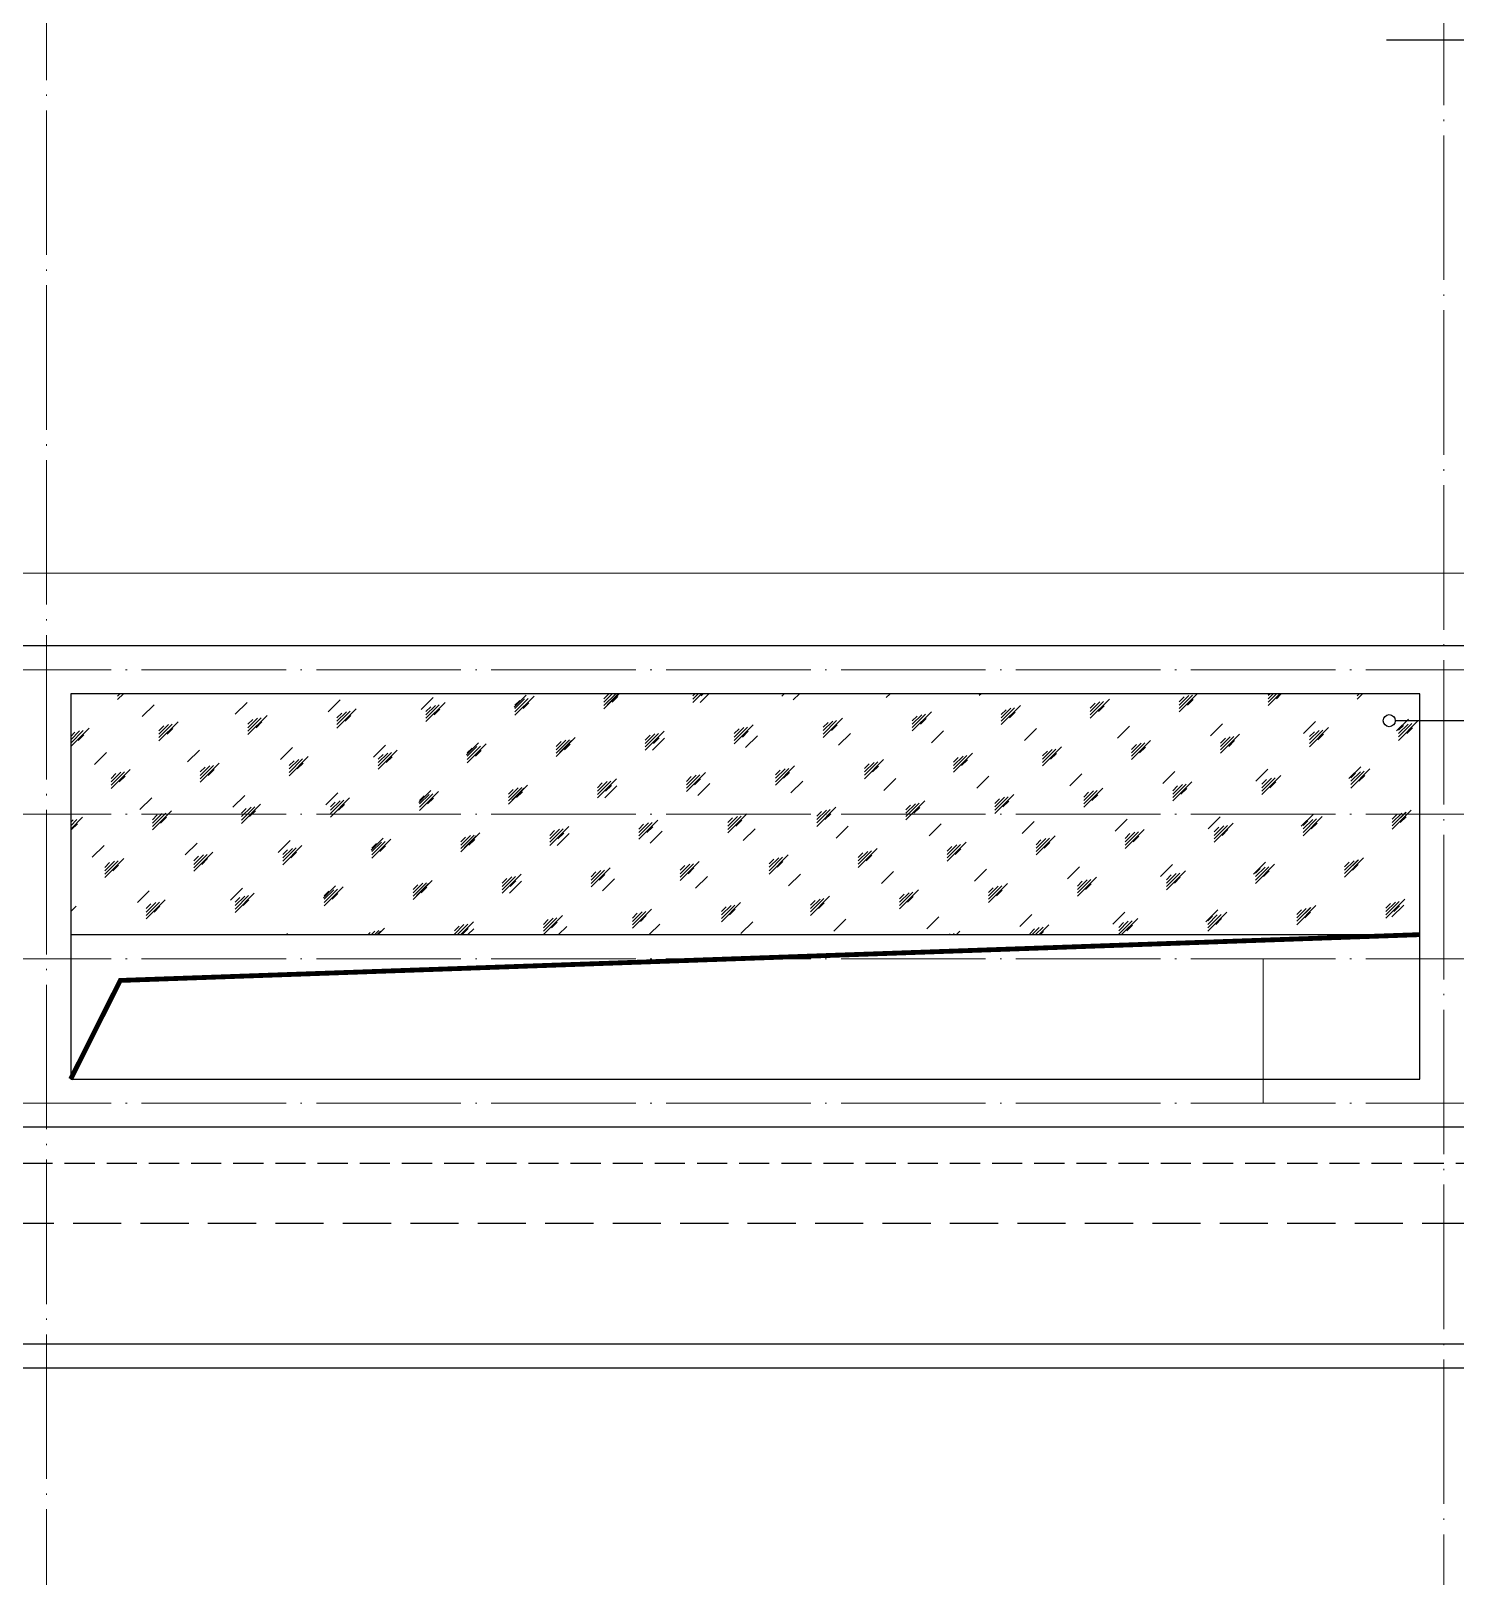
# Model space of a CAD drawing. Extents: x -518115 to 389031, y -231062 to 1628073.
# Drawn here: x 41752 to 47667, y 207407 to 213858 of the extents above; entities that cross this region are included whole.
import ezdxf

# ---------------------------------------------------------------- set-up
doc = ezdxf.new("R2010")
doc.units = 0
doc.header["$LTSCALE"] = 1000
doc.header["$MEASUREMENT"] = 0
for name, pattern in [('#P_--_20B1_001_t3$0$DASH', [0.35, 0.25, -0.1]), ('__DASH', [0.35, 0.25, -0.1]), ('DOTE', [2.42, 2, -0.2, 0.02, -0.2])]:
    doc.linetypes.add(name, pattern=pattern)
for name, color, linetype in [('DIM_ELEV', 3, 'Continuous'), ('ROOF', 183, 'Continuous'), ('VPIPE-凝结', 150, 'Continuous'), ('保温', 6, 'Continuous'), ('看线', 251, 'Continuous')]:
    doc.layers.add(name, color=color, linetype=linetype)
doc.layers.add('DOTE', color=19, linetype='DOTE', lineweight=9)
doc.layers.add('平面-排水沟', color=86, linetype='Continuous', lineweight=15)

# ---------------------------------------------------------------- blocks, each defined once
blk = doc.blocks.new('GDGDGDSDA')
at = {"layer": 'DOTE', "linetype": 'DOTE', "ltscale": 0.3}
for p, q in [((453635, 370658.3), (453634.8, 359558.3)), ((447834.8, 367858.3), (447834.8, 359558.3)), ((471334.8, 363358.3), (417334.8, 363358.3)), ((471334.8, 362758.3), (417334.8, 362758.3)), ((471334.8, 362158.3), (417334.8, 362158.3)), ((452884.9, 362158.3), (452884.8, 361558.3)), ((471334.8, 361558.3), (417334.8, 361558.3))]:
    blk.add_line(p, q, dxfattribs=at)

msp = doc.modelspace()

# ---------------------------------------------------------------- hatches: boundary and pattern name
at = {"layer": '保温', "linetype": 'Continuous', "ltscale": 10, "true_color": 0x636466}
h = msp.add_hatch(dxfattribs=at)
h.set_pattern_fill('玻璃1', color=251, scale=35, style=0)
h.set_pattern_definition([(45, (-407300, 14), (-171.45925, 171.45925), [78.4, -201.6]), (45, (-407266.4, 28), (-171.45925, 171.45925), [33.6, -246.4]), (45, (-407300, 28), (-171.45925, 171.45925), [56, -224]), (45, (-407283.2, 14), (188.0904, -188.0904), [70, -210]), (45, (-407300, -2e-10), (-171.45925, 171.45925), [112, -168]), (45, (-407300, 42), (-171.45925, 171.45925), [28, -252])])
h.paths.add_polyline_path([(47516.7, 210106.9), (47516.6, 211107), (41916.6, 211107), (41916.6, 210107)])

# ---------------------------------------------------------------- linework, layer by layer
at = {"color": 6, "const_width": 20}
msp.add_lwpolyline([(41916.6, 209507), (42122.4, 209916.7), (47516.6, 210106.9)], dxfattribs=at)
at = {"layer": 'DIM_ELEV'}
msp.add_line((48270.7, 213821), (47378.4, 213821), dxfattribs=at)
at = {"layer": 'ROOF', "ltscale": 0.8}
for points in [[(52916.6, 220407), (52916.6, 221857), (48716.6, 221857), (48716.6, 220407), (49516.6, 220407), (49516.6, 217807.3), (47516.8, 217807.3), (47516.8, 218407), (43116.6, 218407), (43116.6, 215607), (41266.6, 215607), (41266.6, 211307.1), (47716.6, 211306.9), (47716.6, 209507), (53916.5, 209507), (53916.5, 211306.9), (59716.6, 211307.1), (59716.6, 215607), (58516.6, 215607), (58516.6, 218407), (56916.6, 218407), (56916.6, 215607), (52166.6, 215607)], [(59916.6, 216807), (61766.6, 216807), (61766.6, 212307), (61766.6, 212307), (61766.6, 208307), (39866.6, 208307), (39866.6, 209507), (38316.6, 209507)], [(58716.6, 216707), (61666.6, 216707), (61666.6, 208407), (39966.6, 208407), (39966.6, 209607), (38316.6, 209607)], [(59916.6, 209307), (40866.6, 209307), (40866.6, 211307), (40566.6, 211307)]]:
    msp.add_lwpolyline(points, dxfattribs=at)
at = {"layer": 'ROOF', "linetype": '__DASH', "ltscale": 0.8}
msp.add_lwpolyline([(58716.6, 216207), (61166.6, 216207), (61166.6, 208907), (40466.6, 208907), (40466.6, 210107), (38316.6, 210107)], dxfattribs=at)
at = {"layer": 'ROOF', "ltscale": 0.8}
msp.add_lwpolyline([(47516.6, 209507), (47516.6, 211106.9), (41916.6, 211107), (41916.6, 209507)], close=True, dxfattribs=at)
at = {"layer": 'VPIPE-凝结'}
msp.add_lwpolyline([(48003, 210995.3), (47414.7, 210995.3)], dxfattribs=at)
msp.add_circle((47390.2, 210995.3), 25, dxfattribs=at)
at = {"layer": '保温', "color": 132, "linetype": 'Continuous', "ltscale": 10}
msp.add_line((41916.6, 210107), (47516.6, 210106.9), dxfattribs=at)
at = {"layer": '平面-排水沟'}
msp.add_line((59716.6, 211607.1), (41266.6, 211607.1), dxfattribs=at)
at = {"layer": '看线', "color": 202, "linetype": '#P_--_20B1_001_t3$0$DASH', "ltscale": 0.5}
msp.add_lwpolyline([(59916.6, 211457), (60916.6, 211457), (60916.6, 209157), (40716.6, 209157), (40716.6, 210357), (38316.6, 210357)], dxfattribs=at)

# ---------------------------------------------------------------- block references
msp.add_blockref('GDGDGDSDA', (-406018.2, -152151.3))

doc.saveas('drawing.dxf')
